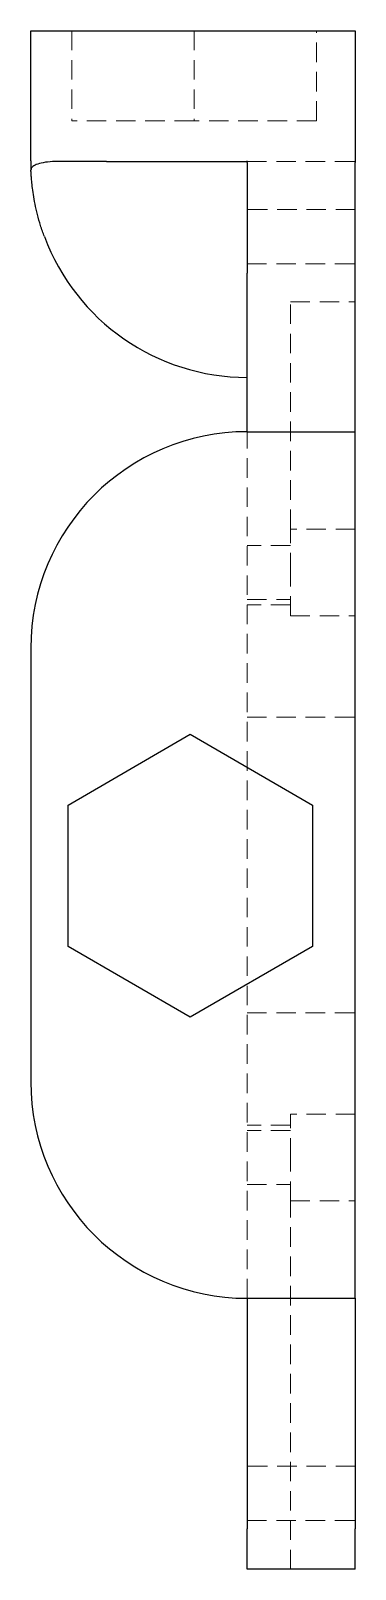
# Model space of a CAD drawing. Header units: millimetres. Extents: x 53 to 235, y 7 to 170.
# Drawn here: x 214.3 to 235.4, y 7 to 107 of the extents above.
import ezdxf

# ---------------------------------------------------------------- set-up
doc = ezdxf.new("R2010")
doc.units = ezdxf.units.MM
doc.linetypes.add('HIDDEN', pattern=[1.905, 1.27, -0.635])

msp = doc.modelspace()

# ---------------------------------------------------------------- linework, layer by layer
at = {"color": 7, "linetype": 'Continuous', "lineweight": 25}
for p, q in [((214.26, 98.55), (214.26, 107)), ((214.26, 107), (219.19, 107)), ((219.19, 107), (235.38, 107)), ((235.38, 107), (235.38, 98.44)), ((219.19, 98.5), (228.34, 98.5)), ((228.34, 98.44), (228.34, 98.55)), ((228.34, 98.44), (228.34, 91.24)), ((228.34, 80.94), (235.38, 80.94)), ((235.38, 24.61), (235.38, 80.94)), ((214.26, 66.86), (214.26, 38.69)), ((216.69, 56.67), (224.64, 61.27)), ((224.64, 61.27), (232.6, 56.67)), ((216.69, 47.48), (216.69, 56.67)), ((232.6, 56.67), (232.6, 47.48)), ((224.64, 42.89), (216.69, 47.48)), ((232.6, 47.48), (224.64, 42.89)), ((228.34, 24.61), (235.38, 24.61)), ((235.38, 7), (228.34, 7))]:
    msp.add_line(p, q, dxfattribs=at)
at = {"color": 7, "linetype": 'HIDDEN', "lineweight": 18}
for p, q in [((216.93, 107), (216.93, 101.15)), ((224.89, 107), (224.89, 101.15)), ((232.85, 101.15), (232.85, 107)), ((224.89, 101.15), (216.93, 101.15)), ((232.85, 101.15), (224.89, 101.15)), ((228.34, 98.5), (235.38, 98.5)), ((235.38, 95.38), (228.34, 95.38)), ((228.34, 91.86), (235.38, 91.86)), ((231.16, 89.39), (235.38, 89.39)), ((231.16, 74.61), (231.16, 89.39)), ((228.34, 24.61), (228.34, 80.94)), ((231.16, 71.79), (231.16, 74.61)), ((235.38, 74.61), (231.16, 74.61)), ((231.16, 73.55), (228.34, 73.55)), ((231.16, 68.97), (231.16, 71.79)), ((228.34, 70.03), (231.16, 70.03)), ((231.16, 69.68), (228.34, 69.68)), ((231.16, 68.97), (235.38, 68.97)), ((228.34, 62.39), (235.38, 62.39)), ((228.34, 43.16), (235.38, 43.16)), ((231.16, 33.76), (231.16, 36.58)), ((235.38, 36.58), (231.16, 36.58)), ((231.16, 35.87), (228.34, 35.87)), ((228.34, 35.87), (228.34, 35.87)), ((231.16, 35.52), (228.34, 35.52)), ((231.16, 30.94), (231.16, 33.76)), ((228.34, 32), (231.16, 32)), ((231.16, 7), (231.16, 30.94)), ((231.16, 30.94), (235.38, 30.94)), ((235.38, 13.69), (228.34, 13.69)), ((228.34, 10.17), (235.38, 10.17))]:
    msp.add_line(p, q, dxfattribs=at)
at = {"color": 7, "linetype": 'Continuous', "lineweight": 25, "flags": 128}
for points in [[(235.38, 91.24), (235.38, 92.03), (235.38, 92.87), (235.38, 93.74), (235.38, 94.64), (235.38, 95.57), (235.38, 96.52), (235.38, 97.48), (235.38, 98.44)], [(228.34, 80.94), (228.34, 81.9), (228.34, 82.97), (228.34, 84.12), (228.34, 85.38), (228.34, 86.72), (228.34, 88.15), (228.34, 89.66), (228.34, 91.24)], [(235.38, 80.94), (235.38, 81.9), (235.38, 82.97), (235.38, 84.12), (235.38, 85.38), (235.38, 86.72), (235.38, 88.15), (235.38, 89.66), (235.38, 91.24)], [(228.34, 24.61), (228.34, 23.67), (228.34, 22.64), (228.34, 21.51), (228.34, 20.29), (228.34, 18.99), (228.34, 17.61), (228.34, 16.15), (228.34, 14.62), (228.34, 13.02), (228.34, 11.35), (228.34, 9.63)], [(235.38, 24.61), (235.38, 23.67), (235.38, 22.64), (235.38, 21.51), (235.38, 20.29), (235.38, 18.99), (235.38, 17.61), (235.38, 16.15), (235.38, 14.62), (235.38, 13.02), (235.38, 11.35), (235.38, 9.63)], [(228.34, 7), (228.34, 7.05), (228.34, 7.18), (228.34, 7.4), (228.34, 7.71), (228.34, 8.09), (228.34, 8.55), (228.34, 9.06), (228.34, 9.63)], [(235.38, 7), (235.38, 7.05), (235.38, 7.18), (235.38, 7.4), (235.38, 7.71), (235.38, 8.09), (235.38, 8.55), (235.38, 9.06), (235.38, 9.63)]]:
    msp.add_lwpolyline(points, dxfattribs=at)
at = {"color": 7, "linetype": 'Continuous', "lineweight": 25}
for centre, start, end in [((228.34, 98.55), 180, 182.4939), ((228.34, 98.55), 200.4873, 270), ((228.34, 66.86), 90, 180), ((228.34, 38.69), 180, 270)]:
    msp.add_arc(centre, 14.08, start, end, dxfattribs=at)
for points, knots in [([(219.19, 98.5), (218.86, 98.5), (218.53, 98.5), (217.9, 98.5), (217.59, 98.5), (216.99, 98.5), (216.7, 98.5), (216.3, 98.5), (216.17, 98.5), (215.92, 98.5), (215.8, 98.5), (215.45, 98.48), (215.25, 98.46), (214.89, 98.39), (214.74, 98.35), (214.5, 98.25), (214.41, 98.19), (214.29, 98.07), (214.27, 98.01), (214.27, 97.94)], [0, 0, 0, 0, 0.125, 0.125, 0.25, 0.25, 0.375, 0.375, 0.4375, 0.4375, 0.5, 0.5, 0.625, 0.625, 0.75, 0.75, 0.875, 0.875, 1, 1, 1, 1]), ([(215.15, 93.62), (215.06, 93.86), (214.97, 94.1), (214.82, 94.58), (214.76, 94.82), (214.64, 95.29), (214.58, 95.52), (214.5, 95.95), (214.46, 96.16), (214.4, 96.55), (214.37, 96.72), (214.34, 97.05), (214.32, 97.19), (214.3, 97.44), (214.29, 97.54), (214.28, 97.7), (214.28, 97.76), (214.28, 97.8)], [0, 0, 0, 0, 0.125, 0.125, 0.25, 0.25, 0.375, 0.375, 0.5, 0.5, 0.625, 0.625, 0.75, 0.75, 0.875, 0.875, 1, 1, 1, 1])]:
    msp.add_open_spline(points, degree=3, knots=knots, dxfattribs=at)
for points in [[(214.28, 97.81), (214.27, 97.86), (214.27, 97.9), (214.27, 97.94)], [(214.28, 97.81), (214.28, 97.81), (214.28, 97.8), (214.28, 97.8)]]:
    msp.add_open_spline(points, degree=3, dxfattribs=at)

doc.saveas('drawing.dxf')
